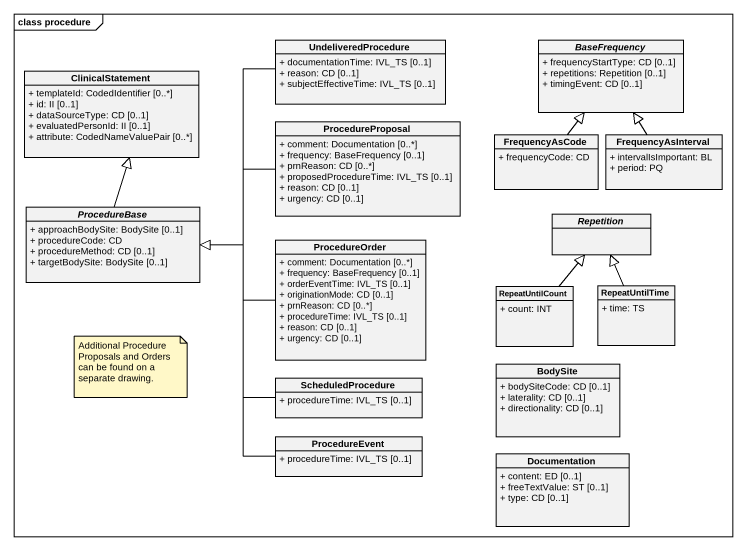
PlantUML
@startuml
mainframe class procedure
hide circle
hide empty members
skinparam classAttributeIconSize 0
class UndeliveredProcedure {
  + documentationTime: IVL_TS [0..1]
  + reason: CD [0..1]
  + subjectEffectiveTime: IVL_TS [0..1]
}
abstract class BaseFrequency {
  + frequencyStartType: CD [0..1]
  + repetitions: Repetition [0..1]
  + timingEvent: CD [0..1]
}
class ClinicalStatement {
  + templateId: CodedIdentifier [0..*]
  + id: II [0..1]
  + dataSourceType: CD [0..1]
  + evaluatedPersonId: II [0..1]
  + attribute: CodedNameValuePair [0..*]
}
class ProcedureProposal {
  + comment: Documentation [0..*]
  + frequency: BaseFrequency [0..1]
  + prnReason: CD [0..*]
  + proposedProcedureTime: IVL_TS [0..1]
  + reason: CD [0..1]
  + urgency: CD [0..1]
}
class FrequencyAsCode {
  + frequencyCode: CD
}
class FrequencyAsInterval {
  + intervalIsImportant: BL
  + period: PQ
}
abstract class ProcedureBase {
  + approachBodySite: BodySite [0..1]
  + procedureCode: CD
  + procedureMethod: CD [0..1]
  + targetBodySite: BodySite [0..1]
}
abstract class Repetition
class ProcedureOrder {
  + comment: Documentation [0..*]
  + frequency: BaseFrequency [0..1]
  + orderEventTime: IVL_TS [0..1]
  + originationMode: CD [0..1]
  + prnReason: CD [0..*]
  + procedureTime: IVL_TS [0..1]
  + reason: CD [0..1]
  + urgency: CD [0..1]
}
class RepeatUntilCount {
  + count: INT
}
class RepeatUntilTime {
  + time: TS
}
class ScheduledProcedure {
  + procedureTime: IVL_TS [0..1]
}
class BodySite {
  + bodySiteCode: CD [0..1]
  + laterality: CD [0..1]
  + directionality: CD [0..1]
}
class ProcedureEvent {
  + procedureTime: IVL_TS [0..1]
}
class Documentation {
  + content: ED [0..1]
  + freeTextValue: ST [0..1]
  + type: CD [0..1]
}
UndeliveredProcedure --|> ProcedureBase
ProcedureProposal -left-|> ProcedureBase
FrequencyAsCode -up-|> BaseFrequency
FrequencyAsInterval -up-|> BaseFrequency
ProcedureBase -up-|> ClinicalStatement
ProcedureOrder -left-|> ProcedureBase
RepeatUntilCount -up-|> Repetition
RepeatUntilTime -up-|> Repetition
ScheduledProcedure -up-|> ProcedureBase
ProcedureEvent -up-|> ProcedureBase
note as N1
  Additional Procedure Proposals and Orders can be found on a separate drawing.
end note
@enduml
